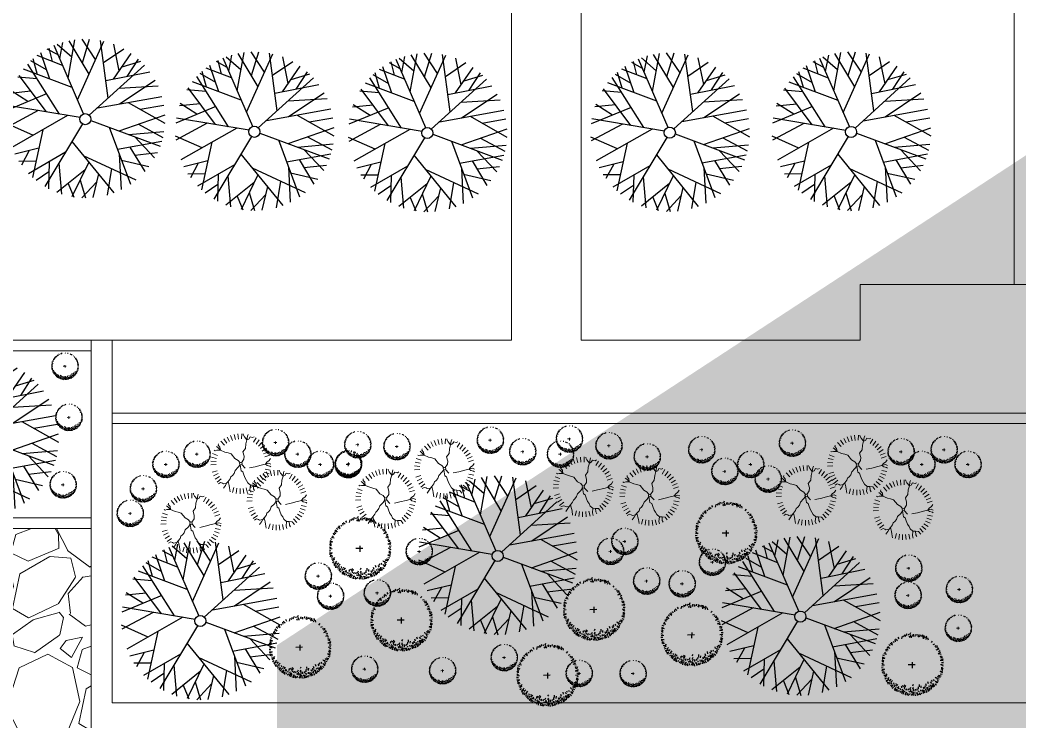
# Model space of a CAD drawing. Header units: millimetres. Extents: x 216896 to 446004, y 63591 to 243769.
# Drawn here: x 297717 to 312055, y 216812 to 226868 of the extents above; entities that cross this region are included whole.
import ezdxf

# ---------------------------------------------------------------- set-up
doc = ezdxf.new("R2010")
doc.units = ezdxf.units.MM
doc.layers.add('green', color=7, linetype='Continuous', true_color=0x45e718)
doc.layers.add('shadov', color=7, linetype='Continuous', true_color=0x2a3c34)
doc.layers.add('line pedestr', color=7, linetype='Continuous', lineweight=5, true_color=0x1c1c1c)
doc.layers.add('trees 2', color=7, linetype='Continuous', lineweight=5, true_color=0x91c200)
doc.layers.add('Stone', color=167, linetype='Continuous', lineweight=0)
doc.layers.add('trees 1', color=84, linetype='Continuous', lineweight=5)

# ---------------------------------------------------------------- blocks, each defined once
blk = doc.blocks.new('A$C19F01AD3')
at = {"color": 0}
for p, q in [((-0.292, 0.682), (-0.444, 0.833)), ((-0.41, 0.656), (-0.413, 0.85)), ((-0.095, 0.686), (-0.355, 0.876)), ((-0.284, 0.566), (-0.306, 0.895)), ((-0.115, 0.82), (-0.22, 0.92)), ((-0.199, 0.762), (-0.197, 0.926)), ((-0.003, 0.066), (-0.132, 0.938)), ((-0.108, 0.772), (-0.021, 0.947)), ((0.036, 0.751), (-0.094, 0.942)), ((-0.071, 0.523), (0.125, 0.94)), ((-0.03, 0.247), (0.451, 0.836)), ((0.181, 0.505), (0.055, 0.946)), ((0.139, 0.654), (0.295, 0.902)), ((0.301, 0.652), (0.208, 0.926)), ((0.327, 0.171), (0.415, 0.854)), ((-0.053, 0.401), (-0.557, 0.761)), ((-0.281, 0.137), (-0.489, 0.808)), ((0.537, 0.448), (0.555, 0.771)), ((-0.427, 0.608), (-0.645, 0.687)), ((-0.423, 0.202), (-0.625, 0.705)), ((0.381, 0.592), (0.656, 0.688)), ((0.447, 0.372), (0.728, 0.611)), ((-0.537, 0.486), (-0.78, 0.526)), ((-0.603, 0.378), (-0.762, 0.551)), ((0.581, 0.486), (0.812, 0.493)), ((0.61, 0.361), (0.792, 0.525)), ((-0.365, 0.409), (-0.874, 0.342)), ((-0.056, 0.034), (-0.851, 0.397)), ((0.057, 0.032), (0.844, 0.436)), ((0.354, 0.378), (0.885, 0.344)), ((-0.514, 0.243), (-0.925, 0.146)), ((0.481, 0.25), (0.935, 0.157)), ((-0.649, -0.024), (-0.917, 0.192)), ((0.438, 0.069), (0.92, 0.232)), ((-0.191, 0.096), (-0.93, -0.097)), ((-0.519, 0.01), (-0.785, -0.504)), ((0.172, 0.091), (0.947, 0.026)), ((0.542, 0.06), (0.9, -0.29)), ((-0.048, -0.045), (-0.672, -0.648)), ((0.058, -0.031), (0.774, -0.539)), ((0.66, -0.055), (0.944, -0.08)), ((-0.623, -0.191), (-0.916, -0.185)), ((-0.739, -0.188), (-0.874, -0.33)), ((-0.222, -0.214), (0.101, -0.931)), ((0.25, -0.167), (0.318, -0.882)), ((0.351, -0.239), (0.926, -0.196)), ((0.592, -0.221), (0.832, -0.446)), ((-0.695, -0.33), (-0.891, -0.28)), ((-0.33, -0.318), (-0.818, -0.45)), ((0.447, -0.307), (0.864, -0.381)), ((0.513, -0.354), (0.675, -0.657)), ((-0.544, -0.376), (-0.636, -0.683)), ((-0.44, -0.424), (-0.504, -0.786)), ((-0.135, -0.408), (0.394, -0.852)), ((0.276, -0.444), (0.808, -0.487)), ((0.426, -0.456), (0.522, -0.782)), ((-0.579, -0.491), (-0.753, -0.551)), ((-0.158, -0.58), (-0.551, -0.753)), ((-0.092, -0.504), (-0.391, -0.848)), ((0.282, -0.506), (0.196, -0.916)), ((0.289, -0.582), (0.583, -0.738)), ((0.458, -0.563), (0.724, -0.603)), ((-0.393, -0.684), (-0.371, -0.857)), ((-0.245, -0.681), (-0.239, -0.903)), ((-0.018, -0.666), (-0.154, -0.922)), ((0.148, -0.645), (0.016, -0.936)), ((-0.066, -0.756), (-0.281, -0.891))]:
    blk.add_line(p, q, dxfattribs=at)
blk.add_circle((0, 0), 0.0659, dxfattribs=at)
blk = doc.blocks.new('arber')
at = {"layer": 'trees 2'}
for p, q in [((-0.122, 0.148), (-0.11, 0.139)), ((-0.107, 0.135), (-0.116, 0.152)), ((-0.1, 0.15), (-0.107, 0.161)), ((-0.085, 0.151), (-0.096, 0.164)), ((-0.085, 0.159), (-0.085, 0.17)), ((-0.07, 0.164), (-0.074, 0.172)), ((-0.06, 0.181), (-0.062, 0.168)), ((-0.055, 0.185), (-0.047, 0.173)), ((-0.034, 0.179), (-0.037, 0.191)), ((-0.017, 0.181), (-0.013, 0.191)), ((-0.001, 0.18), (-0.002, 0.19)), ((0.003, 0.195), (0.011, 0.185)), ((0.055, 0.175), (0.062, 0.183)), ((0.095, 0.173), (0.091, 0.159)), ((0.119, 0.143), (0.129, 0.147)), ((-0.191, -0.004), (-0.181, 0.005)), ((-0.19, 0.014), (-0.175, 0.017)), ((-0.176, 0.032), (-0.189, 0.034)), ((-0.171, 0.015), (-0.189, 0.021)), ((-0.188, 0.008), (-0.177, 0.001)), ((-0.166, 0.042), (-0.184, 0.044)), ((-0.171, 0.048), (-0.179, 0.056)), ((-0.177, 0.071), (-0.165, 0.075)), ((-0.165, 0.062), (-0.174, 0.065)), ((-0.17, 0.081), (-0.162, 0.07)), ((-0.169, 0.088), (-0.155, 0.085)), ((-0.151, 0.081), (-0.165, 0.094)), ((-0.15, 0.099), (-0.161, 0.105)), ((-0.136, 0.104), (-0.152, 0.113)), ((-0.139, 0.112), (-0.144, 0.122)), ((-0.135, 0.135), (-0.122, 0.135)), ((-0.128, 0.123), (-0.135, 0.129)), ((-0.125, 0.142), (-0.122, 0.129)), ((0.021, -0.005), (-0.021, 0.005)), ((0.008, 0.015), (-0.001, -0.021)), ((0.129, 0.132), (0.135, 0.139)), ((0.142, 0.139), (0.141, 0.126)), ((0.157, 0.104), (0.167, 0.111)), ((0.165, 0.089), (0.176, 0.089)), ((0.171, 0.074), (0.179, 0.078)), ((0.188, 0.064), (0.174, 0.066)), ((0.174, 0.051), (0.193, 0.052)), ((0.192, 0.059), (0.179, 0.051)), ((0.185, 0.076), (0.18, 0.064)), ((0.18, 0.024), (0.197, 0.029)), ((0.186, 0.038), (0.198, 0.04)), ((0.187, 0.021), (0.198, 0.017)), ((0.187, 0.005), (0.196, 0.006)), ((0.201, 0.001), (0.192, -0.007)), ((-0.177, -0.023), (-0.187, -0.019)), ((-0.17, -0.027), (-0.187, -0.032)), ((-0.175, -0.041), (-0.187, -0.043)), ((-0.177, -0.008), (-0.186, -0.009)), ((-0.164, -0.053), (-0.183, -0.055)), ((-0.181, -0.062), (-0.169, -0.054)), ((-0.165, -0.015), (-0.177, -0.023)), ((-0.177, -0.067), (-0.164, -0.069)), ((-0.175, -0.079), (-0.169, -0.067)), ((-0.159, -0.04), (-0.171, -0.048)), ((-0.16, -0.077), (-0.168, -0.081)), ((-0.155, -0.091), (-0.166, -0.092)), ((-0.151, -0.054), (-0.163, -0.062)), ((-0.147, -0.092), (-0.161, -0.103)), ((-0.147, -0.107), (-0.157, -0.114)), ((-0.143, -0.065), (-0.155, -0.073)), ((-0.155, -0.073), (-0.154, -0.082)), ((-0.131, -0.114), (-0.148, -0.123)), ((-0.133, -0.097), (-0.145, -0.105)), ((-0.144, -0.129), (-0.135, -0.116)), ((-0.14, -0.08), (-0.14, -0.09)), ((-0.138, -0.132), (-0.125, -0.129)), ((-0.131, -0.142), (-0.131, -0.129)), ((-0.117, -0.098), (-0.129, -0.105)), ((-0.128, -0.088), (-0.127, -0.098)), ((-0.114, -0.112), (-0.126, -0.12)), ((-0.119, -0.134), (-0.125, -0.141)), ((-0.109, -0.124), (-0.109, -0.134)), ((-0.1, -0.143), (-0.109, -0.159)), ((-0.096, -0.133), (-0.102, -0.14)), ((-0.088, -0.112), (-0.1, -0.12)), ((-0.073, -0.122), (-0.084, -0.128)), ((-0.083, -0.129), (-0.082, -0.138)), ((-0.07, -0.137), (-0.078, -0.148)), ((-0.059, -0.142), (-0.065, -0.15)), ((-0.045, -0.137), (-0.053, -0.148)), ((-0.027, -0.141), (-0.035, -0.151)), ((0.023, -0.143), (0.018, -0.155)), ((0.054, -0.136), (0.055, -0.15)), ((0.07, -0.128), (0.07, -0.141)), ((0.085, -0.133), (0.09, -0.145)), ((0.095, -0.125), (0.098, -0.135)), ((0.108, -0.125), (0.111, -0.135)), ((0.118, -0.137), (0.126, -0.155)), ((0.132, -0.151), (0.12, -0.142)), ((0.125, -0.112), (0.125, -0.122)), ((0.13, -0.118), (0.133, -0.128)), ((0.136, -0.145), (0.133, -0.132)), ((0.146, -0.138), (0.133, -0.137)), ((0.138, -0.126), (0.145, -0.131)), ((0.14, -0.11), (0.143, -0.12)), ((0.147, -0.107), (0.162, -0.116)), ((0.15, -0.115), (0.154, -0.125)), ((0.161, -0.084), (0.176, -0.097)), ((0.161, -0.101), (0.171, -0.108)), ((0.18, -0.091), (0.165, -0.087)), ((0.181, -0.084), (0.173, -0.073)), ((0.187, -0.074), (0.175, -0.078)), ((0.176, -0.065), (0.184, -0.068)), ((0.177, -0.045), (0.194, -0.047)), ((0.181, -0.018), (0.199, -0.024)), ((0.182, -0.051), (0.19, -0.058)), ((0.201, -0.017), (0.186, -0.02)), ((0.187, -0.034), (0.199, -0.036)), ((0.199, -0.011), (0.188, -0.004)), ((-0.108, -0.146), (-0.118, -0.15)), ((-0.086, -0.152), (-0.102, -0.156)), ((-0.095, -0.157), (-0.101, -0.167)), ((-0.088, -0.144), (-0.099, -0.147)), ((-0.077, -0.158), (-0.09, -0.172)), ((-0.084, -0.176), (-0.081, -0.161)), ((-0.079, -0.156), (-0.076, -0.165)), ((-0.077, -0.177), (-0.066, -0.169)), ((-0.067, -0.183), (-0.072, -0.171)), ((-0.059, -0.172), (-0.061, -0.181)), ((-0.06, -0.156), (-0.056, -0.164)), ((-0.044, -0.178), (-0.052, -0.186)), ((-0.047, -0.149), (-0.051, -0.163)), ((-0.044, -0.159), (-0.048, -0.168)), ((-0.034, -0.166), (-0.043, -0.174)), ((-0.029, -0.174), (-0.042, -0.183)), ((-0.038, -0.173), (-0.04, -0.19)), ((-0.029, -0.15), (-0.033, -0.163)), ((-0.028, -0.183), (-0.03, -0.195)), ((-0.019, -0.155), (-0.023, -0.167)), ((-0.021, -0.175), (-0.015, -0.182)), ((-0.011, -0.177), (-0.017, -0.195)), ((-0.011, -0.197), (-0.013, -0.182)), ((-0.007, -0.155), (-0.01, -0.164)), ((-0.004, -0.168), (0.003, -0.175)), ((-0.004, -0.195), (0.003, -0.184)), ((0.008, -0.197), (-0.001, -0.188)), ((0.005, -0.145), (0.001, -0.159)), ((0.011, -0.183), (0.012, -0.192)), ((0.013, -0.166), (0.012, -0.175)), ((0.025, -0.169), (0.019, -0.179)), ((0.032, -0.175), (0.023, -0.188)), ((0.027, -0.184), (0.023, -0.194)), ((0.031, -0.176), (0.036, -0.193)), ((0.035, -0.153), (0.035, -0.166)), ((0.04, -0.172), (0.048, -0.178)), ((0.044, -0.182), (0.047, -0.194)), ((0.047, -0.149), (0.046, -0.159)), ((0.054, -0.161), (0.063, -0.165)), ((0.057, -0.17), (0.059, -0.189)), ((0.066, -0.188), (0.057, -0.175)), ((0.069, -0.153), (0.071, -0.162)), ((0.071, -0.184), (0.073, -0.171)), ((0.083, -0.181), (0.071, -0.176)), ((0.081, -0.152), (0.079, -0.164)), ((0.081, -0.167), (0.085, -0.175)), ((0.09, -0.154), (0.086, -0.17)), ((0.095, -0.161), (0.096, -0.172)), ((0.096, -0.153), (0.107, -0.167)), ((0.097, -0.15), (0.106, -0.152)), ((0.111, -0.153), (0.118, -0.163))]:
    blk.add_line(p, q, dxfattribs=at)
blk = doc.blocks.new('arbor2')
at = {"color": 0}
for p, q in [((-0.086, 0.409), (-0.092, 0.437)), ((-0.034, 0.436), (-0.053, 0.401)), ((-0.011, 0.412), (-0.013, 0.433)), ((-0.003, 0.444), (0.017, 0.422)), ((0.035, 0.449), (0.017, 0.426)), ((0.062, 0.439), (0.046, 0.421)), ((0.093, 0.45), (0.074, 0.424)), ((-0.316, 0.309), (-0.287, 0.308)), ((-0.299, 0.281), (-0.315, 0.294)), ((-0.293, 0.325), (-0.286, 0.295)), ((-0.286, 0.339), (-0.258, 0.319)), ((-0.253, 0.308), (-0.272, 0.347)), ((-0.236, 0.344), (-0.252, 0.367)), ((-0.202, 0.344), (-0.227, 0.376)), ((-0.201, 0.363), (-0.202, 0.388)), ((-0.168, 0.375), (-0.178, 0.394)), ((-0.146, 0.414), (-0.151, 0.384)), ((-0.134, 0.423), (-0.115, 0.394)), ((0.057, 0.408), (0.066, 0.388)), ((0.088, 0.422), (0.079, 0.391)), ((0.094, 0.399), (0.085, 0.38)), ((0.116, 0.401), (0.133, 0.419)), ((0.128, 0.421), (0.119, 0.39)), ((0.151, 0.41), (0.143, 0.382)), ((0.18, 0.409), (0.171, 0.388)), ((0.186, 0.379), (0.202, 0.363)), ((0.206, 0.396), (0.199, 0.362)), ((0.224, 0.383), (0.222, 0.362)), ((0.251, 0.376), (0.238, 0.353)), ((0.269, 0.364), (0.247, 0.334)), ((0.256, 0.344), (0.247, 0.321)), ((0.264, 0.361), (0.276, 0.322)), ((0.285, 0.301), (0.298, 0.317)), ((0.296, 0.348), (0.302, 0.321)), ((0.314, 0.318), (0.312, 0.289)), ((-0.41, 0.164), (-0.383, 0.173)), ((-0.384, 0.144), (-0.404, 0.15)), ((-0.395, 0.187), (-0.378, 0.162)), ((-0.394, 0.202), (-0.36, 0.195)), ((-0.352, 0.187), (-0.385, 0.215)), ((-0.35, 0.226), (-0.373, 0.241)), ((-0.319, 0.239), (-0.354, 0.259)), ((-0.325, 0.257), (-0.335, 0.279)), ((0.348, 0.238), (0.371, 0.254)), ((0.367, 0.203), (0.392, 0.204)), ((0.38, 0.17), (0.398, 0.18)), ((0.418, 0.148), (0.388, 0.153)), ((0.412, 0.175), (0.399, 0.148)), ((-0.442, -0.007), (-0.42, 0.012)), ((-0.441, 0.035), (-0.407, 0.041)), ((-0.397, 0.036), (-0.438, 0.051)), ((-0.41, 0.074), (-0.437, 0.079)), ((-0.437, 0.02), (-0.411, 0.004)), ((-0.386, 0.098), (-0.426, 0.102)), ((-0.398, 0.112), (-0.417, 0.129)), ((0.039, -0.009), (-0.056, 0.013)), ((0.01, 0.036), (-0.012, -0.045)), ((0.387, 0.117), (0.431, 0.12)), ((0.428, 0.136), (0.398, 0.118)), ((0.401, 0.057), (0.44, 0.068)), ((0.413, 0.088), (0.441, 0.094)), ((0.416, 0.013), (0.437, 0.015)), ((0.417, 0.049), (0.441, 0.04)), ((0.448, 0.005), (0.427, -0.015)), ((-0.411, -0.051), (-0.434, -0.042)), ((-0.407, -0.09), (-0.434, -0.096)), ((-0.394, -0.059), (-0.433, -0.07)), ((-0.41, -0.015), (-0.431, -0.017)), ((-0.38, -0.119), (-0.424, -0.122)), ((-0.421, -0.138), (-0.392, -0.12)), ((-0.385, -0.032), (-0.412, -0.05)), ((-0.37, -0.089), (-0.397, -0.106)), ((-0.353, -0.121), (-0.38, -0.139)), ((0.393, -0.1), (0.433, -0.104)), ((0.403, -0.039), (0.444, -0.053)), ((0.405, -0.114), (0.423, -0.131)), ((0.448, -0.037), (0.414, -0.043)), ((0.416, -0.076), (0.444, -0.081)), ((0.443, -0.022), (0.417, -0.006)), ((-0.412, -0.15), (-0.381, -0.155)), ((-0.406, -0.177), (-0.393, -0.151)), ((-0.373, -0.172), (-0.391, -0.182)), ((-0.36, -0.205), (-0.385, -0.206)), ((-0.342, -0.207), (-0.374, -0.232)), ((-0.342, -0.24), (-0.365, -0.256)), ((-0.333, -0.145), (-0.36, -0.163)), ((-0.36, -0.163), (-0.359, -0.185)), ((-0.306, -0.257), (-0.345, -0.276)), ((-0.312, -0.219), (-0.339, -0.237)), ((-0.336, -0.29), (-0.317, -0.262)), ((-0.328, -0.181), (-0.326, -0.203)), ((-0.319, -0.269), (-0.301, -0.298)), ((-0.275, -0.22), (-0.302, -0.237)), ((-0.299, -0.198), (-0.297, -0.22)), ((-0.269, -0.252), (-0.296, -0.27)), ((-0.271, -0.283), (-0.278, -0.256)), ((-0.258, -0.28), (-0.256, -0.302)), ((-0.209, -0.253), (-0.236, -0.27)), ((-0.232, -0.28), (-0.223, -0.256)), ((-0.174, -0.275), (-0.2, -0.289)), ((-0.197, -0.28), (-0.199, -0.26)), ((-0.188, -0.248), (-0.169, -0.27)), ((-0.07, -0.292), (-0.053, -0.274)), ((0.207, -0.283), (0.214, -0.306)), ((0.237, -0.282), (0.244, -0.304)), ((0.275, -0.252), (0.276, -0.274)), ((0.286, -0.267), (0.293, -0.289)), ((0.305, -0.283), (0.322, -0.296)), ((0.309, -0.248), (0.316, -0.271)), ((0.325, -0.241), (0.36, -0.261)), ((0.331, -0.259), (0.341, -0.282)), ((0.356, -0.228), (0.38, -0.243)), ((0.358, -0.189), (0.391, -0.218)), ((0.4, -0.204), (0.367, -0.197)), ((0.402, -0.189), (0.384, -0.164)), ((0.417, -0.166), (0.389, -0.176)), ((0.39, -0.146), (0.41, -0.152)), ((-0.323, -0.297), (-0.293, -0.29)), ((-0.307, -0.32), (-0.306, -0.291)), ((-0.279, -0.303), (-0.292, -0.319)), ((-0.254, -0.329), (-0.277, -0.339)), ((-0.237, -0.323), (-0.257, -0.358)), ((-0.226, -0.301), (-0.241, -0.316)), ((-0.204, -0.344), (-0.24, -0.353)), ((-0.224, -0.354), (-0.239, -0.378)), ((-0.21, -0.324), (-0.234, -0.333)), ((-0.184, -0.356), (-0.213, -0.389)), ((-0.2, -0.398), (-0.192, -0.364)), ((-0.197, -0.29), (-0.195, -0.312)), ((-0.187, -0.352), (-0.182, -0.372)), ((-0.169, -0.31), (-0.186, -0.334)), ((-0.185, -0.4), (-0.16, -0.382)), ((-0.162, -0.415), (-0.171, -0.387)), ((-0.142, -0.321), (-0.158, -0.338)), ((-0.142, -0.388), (-0.148, -0.408)), ((-0.146, -0.351), (-0.137, -0.372)), ((-0.11, -0.309), (-0.13, -0.335)), ((-0.109, -0.403), (-0.127, -0.421)), ((-0.115, -0.337), (-0.125, -0.368)), ((-0.109, -0.36), (-0.118, -0.379)), ((-0.086, -0.376), (-0.106, -0.393)), ((-0.074, -0.393), (-0.105, -0.414)), ((-0.096, -0.391), (-0.1, -0.431)), ((-0.07, -0.318), (-0.089, -0.34)), ((-0.075, -0.339), (-0.084, -0.369)), ((-0.072, -0.414), (-0.076, -0.442)), ((-0.052, -0.349), (-0.061, -0.377)), ((-0.056, -0.395), (-0.043, -0.412)), ((-0.034, -0.401), (-0.048, -0.442)), ((-0.033, -0.446), (-0.038, -0.412)), ((-0.024, -0.35), (-0.032, -0.372)), ((-0.018, -0.441), (-0.002, -0.415)), ((-0.017, -0.38), (-0.002, -0.396)), ((0.009, -0.446), (-0.01, -0.424)), ((0.002, -0.328), (-0.007, -0.359)), ((0.021, -0.297), (0.013, -0.33)), ((0.017, -0.414), (0.02, -0.435)), ((0.021, -0.376), (0.018, -0.397)), ((0.043, -0.322), (0.032, -0.35)), ((0.048, -0.383), (0.034, -0.406)), ((0.065, -0.395), (0.043, -0.425)), ((0.053, -0.415), (0.044, -0.439)), ((0.061, -0.399), (0.072, -0.437)), ((0.07, -0.346), (0.072, -0.375)), ((0.075, -0.366), (0.098, -0.355)), ((0.083, -0.39), (0.1, -0.402)), ((0.092, -0.411), (0.098, -0.439)), ((0.097, -0.337), (0.097, -0.36)), ((0.1, -0.391), (0.113, -0.375)), ((0.114, -0.308), (0.116, -0.34)), ((0.114, -0.363), (0.134, -0.373)), ((0.122, -0.385), (0.124, -0.428)), ((0.14, -0.425), (0.122, -0.396)), ((0.128, -0.375), (0.126, -0.404)), ((0.148, -0.346), (0.153, -0.367)), ((0.151, -0.288), (0.15, -0.318)), ((0.152, -0.416), (0.157, -0.386)), ((0.179, -0.41), (0.153, -0.397)), ((0.176, -0.344), (0.171, -0.37)), ((0.174, -0.377), (0.184, -0.396)), ((0.184, -0.301), (0.196, -0.328)), ((0.196, -0.349), (0.186, -0.384)), ((0.208, -0.365), (0.208, -0.39)), ((0.209, -0.346), (0.234, -0.378)), ((0.211, -0.338), (0.231, -0.343)), ((0.242, -0.346), (0.259, -0.369)), ((0.259, -0.31), (0.279, -0.349)), ((0.292, -0.341), (0.264, -0.321)), ((0.3, -0.327), (0.293, -0.297))]:
    blk.add_line(p, q, dxfattribs=at)
blk = doc.blocks.new('arbor3')
at = {"layer": 'trees 1'}
for p, q in [((-0.128, 0.431), (-0.102, 0.36)), ((-0.076, 0.445), (-0.059, 0.373)), ((-0.023, 0.454), (-0.015, 0.379)), ((0.031, 0.455), (0.03, 0.38)), ((0.085, 0.449), (0.074, 0.375)), ((0.138, 0.437), (0.118, 0.365)), ((0.157, 0.418), (0.159, 0.43)), ((-0.294, 0.301), (-0.305, 0.313)), ((-0.268, 0.301), (-0.294, 0.301)), ((-0.218, 0.288), (-0.268, 0.301)), ((-0.243, 0.336), (-0.26, 0.356)), ((-0.218, 0.288), (-0.243, 0.336)), ((-0.23, 0.365), (-0.222, 0.384)), ((-0.213, 0.333), (-0.23, 0.365)), ((-0.218, 0.288), (-0.213, 0.333)), ((-0.162, 0.245), (-0.218, 0.288)), ((-0.178, 0.41), (-0.144, 0.343)), ((0.165, 0.385), (0.157, 0.418)), ((0.158, 0.282), (0.188, 0.333)), ((0.188, 0.333), (0.165, 0.385)), ((0.188, 0.333), (0.21, 0.38)), ((0.188, 0.333), (0.217, 0.337)), ((0.21, 0.38), (0.223, 0.401)), ((0.217, 0.337), (0.242, 0.362)), ((0.242, 0.362), (0.275, 0.344)), ((0.322, 0.327), (0.269, 0.274)), ((0.275, 0.344), (0.298, 0.349)), ((-0.39, 0.173), (-0.319, 0.148)), ((-0.368, 0.222), (-0.301, 0.189)), ((-0.34, 0.269), (-0.278, 0.227)), ((-0.122, 0.222), (-0.162, 0.245)), ((-0.082, 0.197), (-0.122, 0.222)), ((-0.047, 0.118), (-0.082, 0.197)), ((0.088, 0.18), (0.134, 0.219)), ((0.088, 0.117), (0.088, 0.18)), ((0.134, 0.219), (0.158, 0.282)), ((0.357, 0.286), (0.299, 0.24)), ((0.387, 0.241), (0.323, 0.202)), ((0.412, 0.193), (0.343, 0.162)), ((-0.416, 0.014), (-0.341, 0.016)), ((-0.405, 0.121), (-0.332, 0.105)), ((-0.008, 0.08), (-0.047, 0.118)), ((0.001, 0.013), (-0.034, -0.016)), ((0.008, 0.041), (-0.008, 0.08)), ((0.001, 0.013), (-0.008, -0.074)), ((0.024, 0.009), (0.059, -0.053)), ((0.029, 0.036), (0.074, 0.074)), ((0.074, 0.074), (0.088, 0.117)), ((0.43, 0.142), (0.358, 0.12)), ((0.441, 0.089), (0.367, 0.076)), ((0.446, 0.035), (0.371, 0.032)), ((-0.411, -0.04), (-0.337, -0.028)), ((-0.4, -0.093), (-0.328, -0.072)), ((-0.382, -0.144), (-0.313, -0.114)), ((-0.172, -0.121), (-0.19, -0.147)), ((-0.145, -0.108), (-0.172, -0.121)), ((-0.115, -0.085), (-0.145, -0.108)), ((-0.089, -0.048), (-0.115, -0.085)), ((-0.034, -0.016), (-0.089, -0.048)), ((-0.008, -0.074), (0.013, -0.094)), ((0.013, -0.094), (0.015, -0.139)), ((0.015, -0.139), (0.021, -0.194)), ((0.12, -0.067), (0.201, -0.07)), ((0.201, -0.07), (0.292, -0.071)), ((0.292, -0.071), (0.403, -0.073)), ((0.398, -0.174), (0.331, -0.141)), ((0.353, -0.072), (0.381, -0.05)), ((0.353, -0.072), (0.373, -0.099)), ((0.373, -0.099), (0.409, -0.119)), ((0.381, -0.05), (0.417, -0.037)), ((0.403, -0.073), (0.43, -0.093)), ((0.409, -0.119), (0.417, -0.131)), ((0.417, -0.037), (0.445, -0.012)), ((-0.336, -0.161), (-0.37, -0.169)), ((-0.312, -0.175), (-0.336, -0.161)), ((-0.279, -0.218), (-0.318, -0.25)), ((-0.299, -0.188), (-0.312, -0.175)), ((-0.254, -0.193), (-0.299, -0.188)), ((-0.254, -0.193), (-0.279, -0.218)), ((-0.228, -0.174), (-0.254, -0.193)), ((-0.231, -0.266), (-0.237, -0.325)), ((-0.229, -0.232), (-0.231, -0.266)), ((-0.228, -0.174), (-0.229, -0.232)), ((-0.19, -0.147), (-0.228, -0.174)), ((-0.207, -0.345), (-0.169, -0.281)), ((0.021, -0.194), (0.033, -0.228)), ((0.033, -0.228), (0.041, -0.267)), ((0.041, -0.267), (0.07, -0.307)), ((0.255, -0.334), (0.212, -0.272)), ((0.298, -0.301), (0.248, -0.245)), ((0.336, -0.263), (0.28, -0.214)), ((0.37, -0.221), (0.308, -0.179)), ((-0.159, -0.37), (-0.13, -0.301)), ((-0.108, -0.389), (-0.088, -0.317)), ((-0.055, -0.401), (-0.044, -0.327)), ((-0.001, -0.407), (0, -0.332)), ((0.07, -0.307), (0.044, -0.37)), ((0.044, -0.37), (0.047, -0.406)), ((0.07, -0.307), (0.106, -0.319)), ((0.106, -0.319), (0.096, -0.368)), ((0.096, -0.368), (0.103, -0.398)), ((0.106, -0.319), (0.147, -0.333)), ((0.147, -0.333), (0.166, -0.38)), ((0.208, -0.361), (0.174, -0.295))]:
    blk.add_line(p, q, dxfattribs=at)
blk.add_circle((0.015, 0.024), 0.0177, dxfattribs=at)

msp = doc.modelspace()

# ---------------------------------------------------------------- hatches: boundary and pattern name
at = {"layer": 'shadov', "ltscale": 0.1}
h = msp.add_hatch(dxfattribs=at)
h.set_pattern_fill('DOTS', color=256, scale=0.001)
h.paths.add_polyline_path([(301407, 217900), (312801, 225349), (312801, 212348), (312876, 207773), (312801, 178300), (309333, 178300), (309333, 168225), (331285, 168225), (319891, 160776), (297939, 160776), (297939, 170851), (301376, 173102)])
at = {"layer": 'Stone', "lineweight": 0}
h = msp.add_hatch(dxfattribs=at)
h.set_pattern_fill('GRAVEL,_O', color=256, scale=75, angle=30)
h.set_pattern_definition([(258.0128, (293194.72, 204320.65), (-4625.7278, -22468.0303), [256.29, -25372.875]), (214.9697, (293141.49, 204069.95), (18844.87948, 13079.78524), [439.804, -43540.5]), (162.5104, (292781.09, 203817.88), (26975.2822, -8622.587), [310.11, -30701.025]), (297.2737, (292375.8, 203033.96), (-17400.22264, 33948.05313), [400.504, -39649.8]), (322.8337, (292559.33, 202677.98), (-19678.9219, 15034.83847), [392.725, -38879.85]), (27.2737, (292872.28, 202440.72), (-33948.05313, -17400.22264), [400.504, -39649.8]), (67.6942, (293228.26, 202624.25), (-11922.14117, -28880.27706), [529.645, -52434.825]), (102.2553, (293429.29, 203114.26), (-9406.53422, 42962.64854), [500.04, -49503.975]), (151.4296, (293323.15, 203602.905), (-25580.716, 13827.09193), [401.86, -39784.125]), (205.2364, (292970.22, 203795.09), (19100.0391, 8827.7289), [458.785, -22480.425]), (252.3974, (292555.224, 203599.486), (-9319.85496, -29577.53907), [593.31, -58737.6]), (168.8141, (294018.6, 203960.43), (-17263.4326, 3231.1594), [202.5, -20047.95]), (201.4692, (293819.95, 203999.72), (23352.0912, 9082.916), [385.26, -38140.95]), (255, (293461.4, 203858.7), (952.5, -1649.78), [269.41, -2424.67]), (233.1986, (293231.63, 203990), (6343.9114, 8062.0873), [145.08, -14362.95]), (321.8014, (293144.72, 203873.84), (-4507.2814, 3996.8377), [205.17, -10053.6]), (60.9638, (293305.96, 203746.96), (3044.3285, 6157.0563), [333.24, -10774.73]), (191.565, (293467.7, 204038.3), (4252.057, 255.225), [240.97, -5783.17]), (46.3895, (292187.85, 203321.39), (13640.299, 14474.33014), [337.566, -33419.1]), (100.3462, (292420.69, 203565.8), (3878.39, -21957.52606), [283.2, -28036.65]), (323.1986, (293277.2, 204368.28), (-8062.0873, 6343.9114), [290.16, -14217.9]), (13.6105, (293509.54, 204194.46), (-19355.2871, -4575.68037), [337.566, -33419.1]), (9.444, (292778.4, 202298.53), (-10153.8999, -1462.9531), [325.53, -15950.775]), (324.7751, (293099.52, 202351.94), (-18726.3679, 13385.065), [272.754, -27002.7]), (96.8014, (294246.2, 202728.02), (-1462.9448, 10153.9281), [290.16, -14217.9]), (47.354, (294211.84, 203016.14), (-17637.12603, -18981.6043), [319.34, -31614.3]), (99.444, (293437.81, 202261.3), (1462.9531, -10153.8999), [162.76, -16113.6]), (131.3099, (294147.2, 202670.87), (-5459.758, 5646.597), [97.14, -9616.5]), (195.9638, (294083.1, 202743.84), (5901.837, 1207.7265), [392.73, -7461.79]), (216.009, (293705.51, 202635.82), (15545.26184, 11174.7605), [363.95, -36031.05]), (333.69, (293391.7, 203598.5), (-3554.777, 2347.053), [274.74, -6593.84]), (23.1572, (293637.97, 203476.71), (29951.25283, 12892.93513), [479.67, -47487]), (90.9454, (294079, 203665.34), (68.3859, -15358.4124), [196.13, -19417.05]), (120, (294075.8, 203861.4), (-2602.28, 697.28), [114.3, -1790.7]), (150.2564, (293643.94, 202666.27), (13266.5962, -7738.451), [264.65, -26200.425]), (78.0128, (293414.16, 202797.57), (4625.7278, 22468.0303), [512.58, -25116.6]), (30, (293520.6, 203299), (697.28, 2602.28), [495.3, -1409.7]), (355.3048, (293949.56, 203546.62), (-23165.256, 2023.46636), [301.21, -29819.475]), (284.0546, (294249.76, 203521.97), (2160.2265, -7551.6317), [277.37, -13591.275]), (237.646, (294317.12, 203252.9), (-21820.7725, -34595.28796), [451.61, -44709.375]), (205.4261, (294075.44, 202871.4), (-22399.61946, -10732.73244), [477.77, -47299.35]), (205.4261, (294075.44, 202871.4), (-22399.61946, -10732.73244), [477.77, -47299.35])])
h.paths.add_polyline_path([(298741, 216074), (298741, 219574), (296423, 219574), (292959, 217574), (301959, 201985), (311984, 207773), (311984, 216074)])
edge = h.paths.add_edge_path(flags=16)
edge.add_line((299617, 210425), (299617, 210425))
edge.add_line((299617, 210425), (299533, 210293))
edge.add_line((299533, 210293), (299395, 210189))
edge.add_line((299395, 210189), (299165, 210116))
edge.add_line((299165, 210116), (298917, 210135))
edge.add_line((298917, 210135), (298745, 210229))
edge.add_line((298745, 210229), (298658, 210305))
edge.add_line((298658, 210305), (298571, 210423))
edge.add_line((298571, 210423), (298501, 210599))
edge.add_line((298501, 210599), (298490, 210784))
edge.add_line((298490, 210784), (298522, 210935))
edge.add_line((298522, 210935), (298606, 211098))
edge.add_line((298606, 211098), (298758, 211234))
edge.add_line((298758, 211234), (298934, 211312))
edge.add_line((298934, 211312), (299124, 211336))
edge.add_line((299124, 211336), (299313, 211296))
edge.add_line((299313, 211296), (299431, 211235))
edge.add_line((299431, 211235), (299510, 211167))
edge.add_line((299510, 211167), (299600, 211071))
edge.add_line((299600, 211071), (299617, 211025))
edge.add_line((299617, 211025), (302569, 212730))
edge.add_line((302569, 212730), (303537, 211228))
edge.add_arc((303862, 210724), 600, 30, 122.8622, ccw=False)
edge.add_line((304382, 211024), (307334, 212729))
edge.add_line((307334, 212729), (308301, 211228))
edge.add_arc((308627, 210724), 600, -150.0005, 122.8086, ccw=False)
edge.add_line((308107, 210424), (305521, 210424))
edge.add_line((305521, 210424), (302620, 208750))
edge.add_line((302620, 208750), (301653, 210425))
edge.add_line((301653, 210425), (299617, 210425))

# ---------------------------------------------------------------- linework, layer by layer
at = {"layer": 'line pedestr'}
for p, q in [((304773, 227232), (304773, 222274)), ((305773, 227232), (305773, 222274)), ((311984, 223075), (311984, 227232)), ((312801, 223075), (309773, 223075)), ((309773, 223075), (309773, 222274)), ((298741, 222274), (294691, 222274)), ((298741, 216074), (298741, 222274)), ((298741, 222274), (299041, 222274)), ((304773, 222274), (299041, 222274)), ((299041, 217074), (299041, 222274)), ((309773, 222274), (305773, 222274)), ((298741, 222124), (294691, 222124)), ((312876, 221228), (299041, 221228)), ((312876, 221078), (299041, 221078)), ((296383, 219724), (298741, 219724)), ((296423, 219574), (298741, 219574)), ((312876, 217074), (299041, 217074))]:
    msp.add_line(p, q, dxfattribs=at)

# ---------------------------------------------------------------- block references
at = {"layer": 'green'}
for name, p, xscale, yscale, zscale, rotation in [('A$C19F01AD3', (298655, 225445), 1210.070298431674, 1210.070298431674, 1210.070298431674, 14.99999999998812), ('A$C19F01AD3', (301081, 225264), 1210.070298431674, 1210.070298431674, 1210.070298431674, 14.99999999998812), ('A$C19F01AD3', (303564, 225246), 1210.070298431674, 1210.070298431674, 1210.070298431674, 14.99999999998812), ('A$C19F01AD3', (307043, 225251), 1210.070298431674, 1210.070298431674, 1210.070298431674, 14.99999999998812), ('A$C19F01AD3', (309645, 225262), 1210.070298431674, 1210.070298431674, 1210.070298431674, 14.99999999998812), ('A$C19F01AD3', (297128, 220869), 1210.070298431674, 1210.070298431674, 1210.070298431674, 14.99999999998812), ('arber', (298359, 221902), 1000, 1000, 1000, 14.99999999998732), ('arber', (298415, 221168), 1000, 1000, 1000, 14.99999999998732), ('arber', (305598, 220858), 1000, 1000, 1000, 14.99999999998732), ('arbor3', (300879, 220475), 1000, 1000, 1000, 14.99999999998732), ('arber', (301381, 220806), 1000, 1000, 1000, 14.99999999998732), ('arber', (302560, 220776), 1000, 1000, 1000, 14.99999999998732), ('arber', (303122, 220749), 1000, 1000, 1000, 14.99999999998732), ('arbor3', (303802, 220404), 1000, 1000, 1000, 14.99999999998732), ('arber', (304463, 220841), 1000, 1000, 1000, 14.99999999998732), ('arber', (306165, 220761), 1000, 1000, 1000, 14.99999999998732), ('arber', (308798, 220799), 1000, 1000, 1000, 14.99999999998732), ('arbor3', (309729, 220456), 1000, 1000, 1000, 14.99999999998732), ('arber', (300253, 220640), 1000, 1000, 1000, 14.99999999998732), ('arber', (301700, 220640), 1000, 1000, 1000, 14.99999999998732), ('arber', (304928, 220676), 1000, 1000, 1000, 14.99999999998732), ('arber', (305469, 220640), 1000, 1000, 1000, 14.99999999998732), ('arber', (306715, 220602), 1000, 1000, 1000, 14.99999999998732), ('arber', (307497, 220704), 1000, 1000, 1000, 14.99999999998732), ('arber', (310358, 220674), 1000, 1000, 1000, 14.99999999998732), ('arber', (310976, 220703), 1000, 1000, 1000, 14.99999999998732), ('arber', (299806, 220493), 1000, 1000, 1000, 14.99999999998732), ('arber', (302024, 220493), 1000, 1000, 1000, 14.99999999998732), ('arber', (302422, 220490), 1000, 1000, 1000, 14.99999999998732), ('arber', (302428, 220502), 1000, 1000, 1000, 14.99999999998732), ('arbor3', (305794, 220142), 1000, 1000, 1000, 14.99999999998732), ('arber', (308200, 220493), 1000, 1000, 1000, 14.99999999998732), ('arber', (310656, 220493), 1000, 1000, 1000, 14.99999999998732), ('arber', (311319, 220493), 1000, 1000, 1000, 14.99999999998732), ('arbor3', (302957, 219970), 1000, 1000, 1000, 14.99999999998732), ('A$C19F01AD3', (304572, 219180), 1210.070298431674, 1210.070298431674, 1210.070298431674, 14.99999999998812), ('arbor3', (306747, 220020), 1000, 1000, 1000, 14.99999999998732), ('arber', (307828, 220393), 1000, 1000, 1000, 14.99999999998732), ('arber', (308451, 220283), 1000, 1000, 1000, 14.99999999998732), ('arbor3', (308993, 220021), 1000, 1000, 1000, 14.99999999998732), ('arber', (298332, 220201), 1000, 1000, 1000, 14.99999999998732), ('arber', (299483, 220144), 1000, 1000, 1000, 14.99999999998732), ('arbor3', (301397, 219953), 1000, 1000, 1000, 14.99999999998732), ('arbor3', (310386, 219815), 1000, 1000, 1000, 14.99999999998732), ('arbor3', (300163, 219623), 1000, 1000, 1000, 14.99999999998732), ('arber', (299295, 219791), 1000, 1000, 1000, 14.99999999998732), ('arbor2', (307850, 219507), 1000, 1000, 1000, 14.99999999998732), ('arbor2', (302596, 219287), 1000, 1000, 1000, 14.99999999998732), ('A$C19F01AD3', (308918, 218310), 1210.070298431674, 1210.070298431674, 1210.070298431674, 14.99999999998812), ('A$C19F01AD3', (300306, 218247), 1210.070298431674, 1210.070298431674, 1210.070298431674, 14.99999999998812), ('arber', (306393, 219388), 1000, 1000, 1000, 14.99999999998732), ('arber', (303442, 219243), 1000, 1000, 1000, 14.99999999998732), ('arber', (306189, 219246), 1000, 1000, 1000, 14.99999999998732), ('arber', (307650, 219090), 1000, 1000, 1000, 14.99999999998732), ('arber', (310468, 219004), 1000, 1000, 1000, 14.99999999998732), ('arber', (301994, 218891), 1000, 1000, 1000, 14.99999999998732), ('arbor2', (305954, 218410), 1000, 1000, 1000, 14.99999999998732), ('arber', (306706, 218820), 1000, 1000, 1000, 14.99999999998732), ('arber', (307216, 218780), 1000, 1000, 1000, 14.99999999998732), ('arber', (311194, 218699), 1000, 1000, 1000, 14.99999999998732), ('arber', (302170, 218603), 1000, 1000, 1000, 14.99999999998732), ('arber', (302840, 218649), 1000, 1000, 1000, 14.99999999998732), ('arbor2', (303190, 218258), 1000, 1000, 1000, 14.99999999998732), ('arber', (310459, 218615), 1000, 1000, 1000, 14.99999999998732), ('arbor2', (307357, 218046), 1000, 1000, 1000, 14.99999999998732), ('arbor2', (301734, 217868), 1000, 1000, 1000, 14.99999999998732), ('arber', (311179, 218144), 1000, 1000, 1000, 14.99999999998732), ('arbor2', (310523, 217618), 1000, 1000, 1000, 14.99999999998732), ('arber', (304662, 217722), 1000, 1000, 1000, 14.99999999998732), ('arbor2', (305286, 217466), 1000, 1000, 1000, 14.99999999998732), ('arber', (302660, 217556), 1000, 1000, 1000, 14.99999999998732), ('arber', (303778, 217534), 1000, 1000, 1000, 14.99999999998732), ('arber', (305738, 217495), 1000, 1000, 1000, 14.99999999998732), ('arber', (306512, 217493), 1000, 1000, 1000, 14.99999999998732)]:
    msp.add_blockref(name, p, dxfattribs=dict(at, xscale=xscale, yscale=yscale, zscale=zscale, rotation=rotation))

doc.saveas('drawing.dxf')
